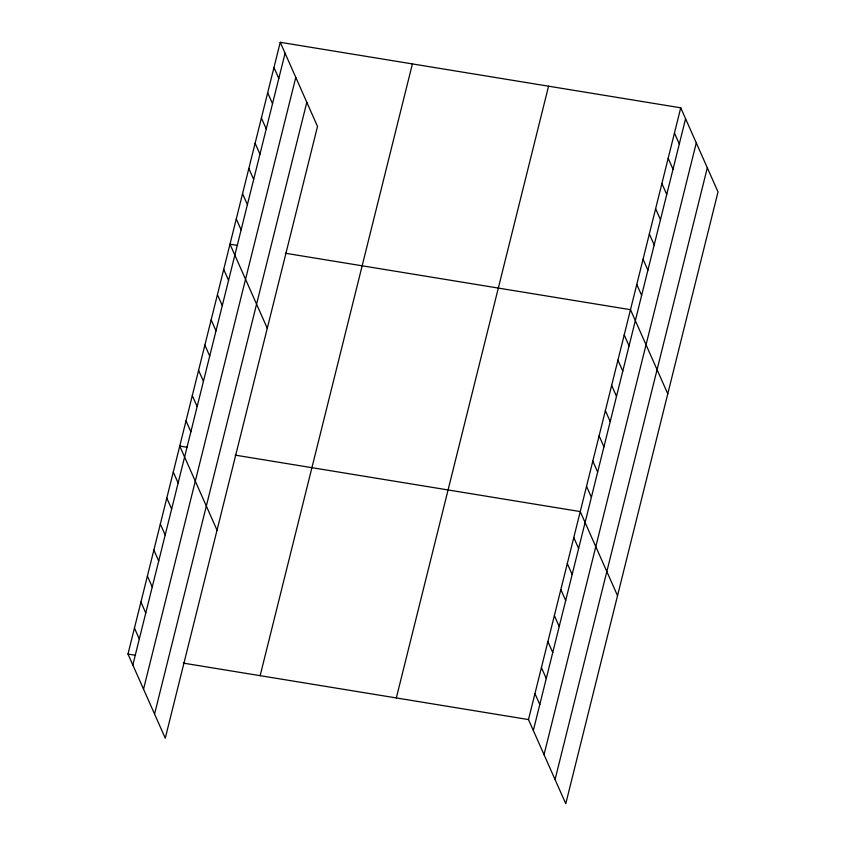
<?xml version="1.0" encoding="UTF-8"?>
<svg xmlns="http://www.w3.org/2000/svg" width="846" height="846" viewBox="0 0 846 846"><rect width="100%" height="100%" fill="white"/><g stroke="black" fill="none" stroke-linecap="round" stroke-linejoin="round"><path stroke-width="1.27" d="M280.238 42.3L317.514 126.435L165.266 738.188L127.979 654.053L280.238 42.3L680.734 107.812L718.021 191.947L565.763 803.7L528.486 719.565L680.734 107.812M132.833 664.998L285.081 53.245M143.534 689.152L295.793 77.398M154.564 714.035L306.812 102.281M260.145 675.679L412.404 63.915M396.319 697.95L548.568 86.197M533.329 730.51L685.588 118.757M544.031 754.664L696.29 142.911M555.061 779.547L707.319 167.794M237.546 245.414L229.996 244.177L267.273 328.311M285.377 253.24L630.492 309.689L667.78 393.824M187.304 447.291L179.743 446.064L217.031 530.188M235.135 455.116L580.25 511.576L617.527 595.7M127.979 654.053L135.529 655.29M183.36 663.116L528.486 719.565M674.452 133.044L679.306 143.989M668.181 158.287L673.025 169.221M661.9 183.519L666.743 194.464M655.618 208.751L660.462 219.696M649.337 233.993L654.18 244.928M643.055 259.225L647.909 270.17M636.774 284.457L641.628 295.402M624.211 334.931L629.064 345.877M617.929 360.163L622.783 371.108M611.647 385.395L616.501 396.34M605.376 410.638L610.22 421.572M599.095 435.87L603.938 446.815M592.813 461.102L597.657 472.047M586.532 486.334L591.375 497.279M573.778 537.57L578.632 548.515M567.306 563.573L572.16 574.519M560.835 589.567L565.688 600.512M554.363 615.571L559.217 626.516M547.891 641.575L552.745 652.509M541.429 667.568L546.273 678.513M273.956 67.532L278.81 78.477M534.958 693.572L539.801 704.517M267.674 92.774L272.528 103.709M261.393 118.006L266.247 128.952M255.111 143.238L259.965 154.184M248.83 168.47L253.684 179.415M242.548 193.713L247.402 204.658M236.277 218.945L241.121 229.89M223.714 269.419L228.557 280.354M217.433 294.651L222.276 305.596M211.151 319.883L216.005 330.828M204.869 345.115L209.723 356.06M198.588 370.358L203.442 381.303M192.306 395.59L197.16 406.535M186.025 420.822L190.879 431.767M173.282 472.057L178.125 483.003M166.81 498.061L171.653 509.006M160.338 524.055L165.181 535M153.866 550.059L158.71 561.004M147.394 576.063L152.248 586.997M140.922 602.056L145.776 613.001M134.451 628.06L139.304 639.005"/></g></svg>
